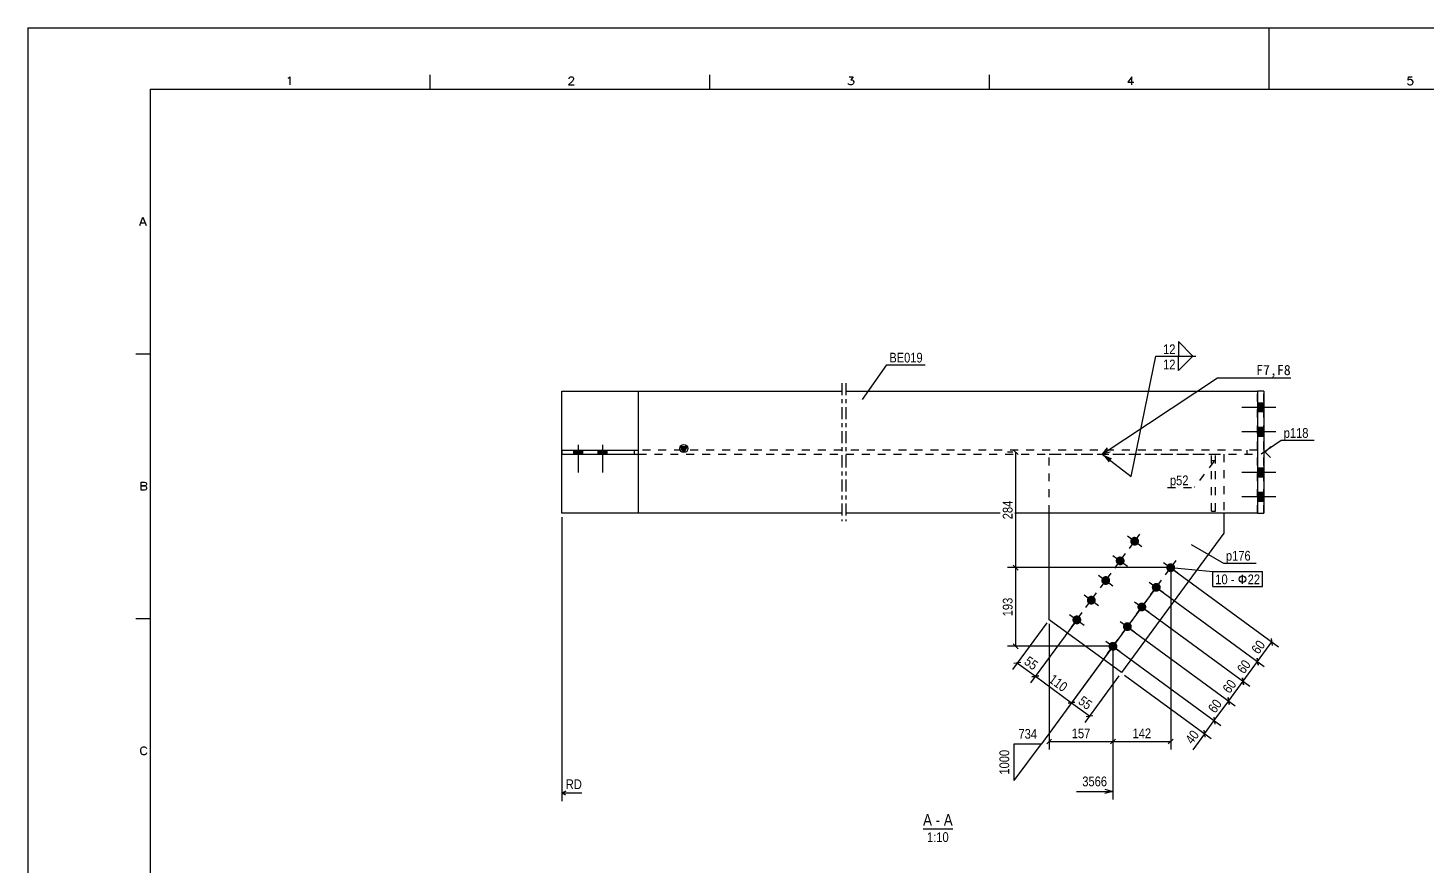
# Model space of a CAD drawing. Header units: millimetres. Extents: x -545 to 50, y -120 to 301.
# Drawn here: x -544.6 to -200.7, y 94.7 to 300.9 of the extents above; entities that cross this region are included whole.
import ezdxf

# ---------------------------------------------------------------- set-up
doc = ezdxf.new("R2010")
doc.units = ezdxf.units.MM
doc.linetypes.add('DXK_LINE_DOT2', pattern=[3.9198, 1.9599, -1.9599])
doc.linetypes.add('DXK_LINE_DOT3', pattern=[5.9187, 2.979, -0.9799, 0.9799, -0.9799])
doc.layers.add('WELD_LABELS', color=5, linetype='Continuous')
doc.styles.add('Arial Narrow', font='ARIALN.TTF', dxfattribs={"height": 0.2})

# ---------------------------------------------------------------- blocks, each defined once
blk = doc.blocks.new('Unknown-234528932-3788')
at = {"color": 7, "linetype": 'Continuous'}
for p, q in [((-544.59, 300.87), (50.41, 300.87)), ((-544.59, 300.87), (-544.59, -119.83)), ((-239.58, 300.87), (-239.58, 285.85)), ((-480.47, 288.59), (-480.19, 288.88)), ((-480.19, 288.88), (-480.19, 286.88)), ((-445.81, 289.36), (-445.81, 285.85)), ((-411.42, 288.76), (-411.23, 288.85)), ((-411.23, 288.85), (-410.86, 288.85)), ((-410.86, 288.85), (-410.67, 288.76)), ((-377.07, 289.36), (-377.07, 285.85)), ((-342.78, 288.85), (-341.73, 288.85)), ((-341.73, 288.85), (-342.3, 288.09)), ((-308.32, 289.36), (-308.32, 285.85)), ((-273.27, 288.85), (-274.23, 287.52)), ((-273.27, 286.85), (-273.27, 288.85)), ((-205.39, 288), (-205.3, 288.85)), ((-205.3, 288.85), (-204.35, 288.85)), ((-514.54, 285.85), (35.38, 285.85)), ((-514.54, 285.85), (-514.54, -104.81)), ((-480.66, 288.5), (-480.47, 288.59)), ((-410.76, 287.81), (-411.71, 286.85)), ((-411.71, 286.85), (-410.38, 286.85)), ((-411.61, 288.47), (-411.52, 288.66)), ((-411.61, 288.38), (-411.61, 288.47)), ((-411.52, 288.66), (-411.42, 288.76)), ((-410.57, 288.09), (-410.76, 287.81)), ((-410.67, 288.76), (-410.57, 288.66)), ((-410.57, 288.66), (-410.48, 288.47)), ((-410.48, 288.28), (-410.57, 288.09)), ((-410.48, 288.47), (-410.48, 288.28)), ((-342.88, 287.04), (-342.97, 287.23)), ((-342.78, 286.95), (-342.88, 287.04)), ((-342.49, 286.85), (-342.78, 286.95)), ((-342.21, 286.85), (-342.49, 286.85)), ((-342.3, 288.09), (-342.02, 288.09)), ((-341.92, 286.95), (-342.21, 286.85)), ((-342.02, 288.09), (-341.82, 288)), ((-341.73, 287.14), (-341.92, 286.95)), ((-341.82, 288), (-341.73, 287.9)), ((-341.73, 287.9), (-341.63, 287.62)), ((-341.63, 287.42), (-341.73, 287.14)), ((-341.63, 287.62), (-341.63, 287.42)), ((-274.23, 287.52), (-272.79, 287.52)), ((-205.49, 287.23), (-205.39, 287.04)), ((-205.3, 288.09), (-205.39, 288)), ((-205.39, 287.04), (-205.3, 286.95)), ((-205.01, 288.19), (-205.3, 288.09)), ((-205.3, 286.95), (-205.01, 286.85)), ((-204.73, 288.19), (-205.01, 288.19)), ((-205.01, 286.85), (-204.73, 286.85)), ((-204.45, 288.09), (-204.73, 288.19)), ((-204.73, 286.85), (-204.45, 286.95)), ((-204.26, 287.9), (-204.45, 288.09)), ((-204.45, 286.95), (-204.26, 287.14)), ((-204.16, 287.62), (-204.26, 287.9)), ((-204.26, 287.14), (-204.16, 287.42)), ((-204.16, 287.42), (-204.16, 287.62)), ((-517.09, 252.3), (-516.32, 254.3)), ((-516.8, 252.97), (-515.84, 252.97)), ((-516.32, 254.3), (-515.55, 252.3)), ((-518.05, 220.74), (-514.54, 220.74)), ((-516.78, 187.18), (-516.78, 189.19)), ((-516.78, 189.19), (-515.92, 189.19)), ((-515.92, 189.19), (-515.63, 189.09)), ((-515.92, 188.23), (-516.78, 188.23)), ((-516.78, 188.23), (-515.92, 188.23)), ((-515.92, 187.18), (-516.78, 187.18)), ((-515.63, 188.33), (-515.92, 188.23)), ((-515.92, 188.23), (-515.63, 188.14)), ((-515.63, 187.28), (-515.92, 187.18)), ((-515.63, 189.09), (-515.54, 189)), ((-515.54, 188.42), (-515.63, 188.33)), ((-515.63, 188.14), (-515.54, 188.04)), ((-515.54, 187.37), (-515.63, 187.28)), ((-515.54, 189), (-515.44, 188.81)), ((-515.44, 188.61), (-515.54, 188.42)), ((-515.54, 188.04), (-515.44, 187.85)), ((-515.44, 187.57), (-515.54, 187.37)), ((-515.44, 188.81), (-515.44, 188.61)), ((-515.44, 187.85), (-515.44, 187.57)), ((-518.05, 155.63), (-514.54, 155.63)), ((-516.68, 123.79), (-516.49, 123.98)), ((-516.49, 123.98), (-516.3, 124.07)), ((-516.3, 124.07), (-515.92, 124.07)), ((-515.92, 124.07), (-515.73, 123.98)), ((-515.73, 123.98), (-515.54, 123.79)), ((-516.87, 123.31), (-516.78, 123.6)), ((-516.87, 122.83), (-516.87, 123.31)), ((-516.78, 122.55), (-516.87, 122.83)), ((-516.78, 123.6), (-516.68, 123.79)), ((-516.68, 122.36), (-516.78, 122.55)), ((-516.49, 122.17), (-516.68, 122.36)), ((-516.3, 122.07), (-516.49, 122.17)), ((-515.92, 122.07), (-516.3, 122.07)), ((-515.73, 122.17), (-515.92, 122.07)), ((-515.54, 122.36), (-515.73, 122.17)), ((-515.54, 123.79), (-515.44, 123.6)), ((-515.44, 122.55), (-515.54, 122.36))]:
    blk.add_line(p, q, dxfattribs=at)
blk = doc.blocks.new('Unknown-234528932-11 - 2052')
at = {"color": 6, "linetype": 'Continuous'}
blk.add_line((-324.58, 103.9), (-317.3, 103.9), dxfattribs=at)
at = {"color": 0, "linetype": 'Continuous'}
blk.add_wipeout([(-322.39, 104.65), (-322.39, 107.65), (-324.58, 107.65), (-324.58, 104.65)], dxfattribs=at)
blk.add_wipeout([(-320.39, 104.65), (-320.39, 107.65), (-321.49, 107.65), (-321.49, 104.65)], dxfattribs=at)
blk.add_wipeout([(-317.3, 104.65), (-317.3, 107.65), (-319.49, 107.65), (-319.49, 104.65)], dxfattribs=at)
at = {"color": 6, "linetype": 'Continuous', "style": 'Arial Narrow'}
blk.add_text('-', height=2.86, dxfattribs=at).set_placement((-321.49, 104.65))
at = {"color": 0, "linetype": 'Continuous'}
blk.add_wipeout([(-318.27, 100.65), (-318.27, 103.15), (-323.61, 103.15), (-323.61, 100.65)], dxfattribs=at)
at = {"color": 6, "linetype": 'Continuous', "style": 'Arial Narrow'}
for s, height, p in [('A', 2.86, (-324.58, 104.65)), ('A', 2.86, (-319.49, 104.65)), ('1:10', 2.386, (-323.61, 100.65))]:
    blk.add_text(s, height=height, dxfattribs=at).set_placement(p)
blk = doc.blocks.new('Bolt-234528932-2059 - 2052')
at = {"linetype": 'Continuous'}
for points in [[(-273.47, 175.28, -1), (-271.7, 173.98, -1)], [(-277.02, 170.44, -1), (-275.25, 169.14, -1)], [(-264.6, 168.77, -1), (-262.83, 167.47, -1)], [(-280.57, 165.61, -1), (-278.8, 164.31, -1)], [(-268.15, 163.94, -1), (-266.38, 162.63, -1)], [(-284.12, 160.77, -1), (-282.35, 159.47, -1)], [(-271.7, 159.1, -1), (-269.93, 157.8, -1)], [(-287.67, 155.93, -1), (-285.9, 154.63, -1)], [(-275.25, 154.26, -1), (-273.48, 152.96, -1)], [(-278.8, 149.43, -1), (-277.03, 148.12, -1)]]:
    blk.add_hatch(color=3, dxfattribs=at).paths.add_polyline_path(points)
at = {"color": 3, "linetype": 'Continuous'}
for p, q in [((-274.36, 175.93), (-270.81, 173.33)), ((-273.88, 172.86), (-271.28, 176.4)), ((-277.91, 171.1), (-274.36, 168.49)), ((-277.43, 168.02), (-274.83, 171.57)), ((-265.49, 169.42), (-261.94, 166.82)), ((-265.02, 166.35), (-262.41, 169.9)), ((-281.46, 166.26), (-277.91, 163.66)), ((-280.99, 163.18), (-278.38, 166.73)), ((-284.54, 158.35), (-281.93, 161.89)), ((-269.04, 164.59), (-265.49, 161.98)), ((-268.57, 161.51), (-265.96, 165.06)), ((-285.01, 161.42), (-281.46, 158.82)), ((-272.59, 159.75), (-269.04, 157.15)), ((-272.12, 156.67), (-269.51, 160.22)), ((-288.56, 156.58), (-285.01, 153.98)), ((-288.09, 153.51), (-285.48, 157.06)), ((-276.14, 154.91), (-272.59, 152.31)), ((-275.67, 151.84), (-273.06, 155.38)), ((-279.69, 150.08), (-276.14, 147.47)), ((-279.22, 147), (-276.61, 150.55))]:
    blk.add_line(p, q, dxfattribs=at)
blk = doc.blocks.new('Bolt-234528932-2061 - 2052')
at = {"linetype": 'Continuous'}
for points in [[(-410.49, 196.02), (-408.29, 196.02), (-408.29, 197.02), (-410.49, 197.02)], [(-410.49, 196.02), (-408.29, 196.02), (-408.29, 197.02), (-410.49, 197.02)], [(-410.49, 196.02), (-408.29, 196.02), (-408.29, 197.02), (-410.49, 197.02)], [(-404.49, 196.02), (-402.29, 196.02), (-402.29, 197.02), (-404.49, 197.02)], [(-404.49, 196.02), (-402.29, 196.02), (-402.29, 197.02), (-404.49, 197.02)], [(-404.49, 196.02), (-402.29, 196.02), (-402.29, 197.02), (-404.49, 197.02)]]:
    blk.add_hatch(color=3, dxfattribs=at).paths.add_polyline_path(points)
at = {"color": 3, "linetype": 'Continuous'}
for p, q in [((-410.49, 197.02), (-410.49, 196.02)), ((-410.49, 197.02), (-410.49, 196.02)), ((-410.49, 197.02), (-410.49, 196.02)), ((-409.39, 198.36), (-409.39, 191.52)), ((-409.39, 198.36), (-409.39, 191.52)), ((-409.39, 198.36), (-409.39, 191.52)), ((-408.29, 197.02), (-408.29, 196.02)), ((-408.29, 197.02), (-408.29, 196.02)), ((-408.29, 197.02), (-408.29, 196.02)), ((-404.49, 197.02), (-404.49, 196.02)), ((-404.49, 197.02), (-404.49, 196.02)), ((-404.49, 197.02), (-404.49, 196.02)), ((-403.39, 198.36), (-403.39, 191.52)), ((-403.39, 198.36), (-403.39, 191.52)), ((-403.39, 198.36), (-403.39, 191.52)), ((-402.29, 197.02), (-402.29, 196.02)), ((-402.29, 197.02), (-402.29, 196.02)), ((-402.29, 197.02), (-402.29, 196.02))]:
    blk.add_line(p, q, dxfattribs=at)
blk = doc.blocks.new('Part-234528932-2053 - 2052')
at = {"color": 2, "linetype": 'Continuous'}
for p, q in [((-240.8, 211.52), (-242.4, 211.52)), ((-240.8, 211.52), (-240.8, 211.52)), ((-240.8, 211.52), (-240.8, 181.52)), ((-240.5, 196.52), (-239.1, 197.92)), ((-240.5, 196.52), (-239.2, 195.22)), ((-242.4, 181.52), (-240.8, 181.52)), ((-240.8, 181.52), (-240.8, 181.52))]:
    blk.add_line(p, q, dxfattribs=at)
at = {"color": 7, "linetype": 'DXK_LINE_DOT2'}
for p, q in [((-242.4, 181.52), (-242.4, 211.52)), ((-242.4, 211.52), (-242.4, 181.52)), ((-240.8, 181.52), (-240.8, 211.52)), ((-240.8, 211.52), (-240.8, 211.52)), ((-240.8, 181.52), (-240.8, 181.52))]:
    blk.add_line(p, q, dxfattribs=at)
blk = doc.blocks.new('Part-234528932-2054 - 2052')
at = {"color": 7, "linetype": 'DXK_LINE_DOT2'}
for p, q in [((-253.69, 182.02), (-253.69, 196.02)), ((-253.69, 196.02), (-252.69, 196.02)), ((-252.69, 182.02), (-252.69, 196.02)), ((-253.69, 194.52), (-252.69, 194.52)), ((-253.69, 182.02), (-252.69, 182.02))]:
    blk.add_line(p, q, dxfattribs=at)
blk = doc.blocks.new('Part-234528932-2055 - 2052')
at = {"color": 7, "linetype": 'DXK_LINE_DOT2'}
for p, q in [((-293.58, 196.02), (-250.69, 196.02)), ((-293.58, 181.52), (-293.58, 196.02)), ((-250.69, 196.02), (-250.69, 181.52))]:
    blk.add_line(p, q, dxfattribs=at)
at = {"color": 2, "linetype": 'Continuous'}
for p, q in [((-293.58, 155.31), (-293.58, 181.52)), ((-250.69, 181.52), (-250.69, 176.57)), ((-250.69, 176.57), (-275.85, 142.3)), ((-275.85, 142.3), (-293.58, 155.31))]:
    blk.add_line(p, q, dxfattribs=at)
blk = doc.blocks.new('Part-234528932-2057 - 2052')
at = {"linetype": 'Continuous'}
blk.add_hatch(color=2, dxfattribs=at).paths.add_polyline_path([(-383.39, 196.52), (-384.19, 197.92), (-382.59, 197.92)])
at = {"color": 4, "linetype": 'DXK_LINE_DOT3'}
for p, q in [((-344.59, 213.52), (-344.59, 179.52)), ((-343.58, 213.52), (-343.58, 179.52))]:
    blk.add_line(p, q, dxfattribs=at)
at = {"color": 2, "linetype": 'Continuous'}
for p, q in [((-413.39, 197.02), (-413.39, 211.52)), ((-413.39, 211.52), (-344.58, 211.52)), ((-394.54, 181.52), (-394.54, 211.52)), ((-343.58, 211.52), (-242.4, 211.52)), ((-242.4, 211.52), (-242.4, 181.52)), ((-413.39, 181.52), (-413.39, 197.02)), ((-413.39, 197.02), (-395.54, 197.02)), ((-413.39, 196.02), (-394.54, 196.02)), ((-395.54, 197.02), (-394.54, 197.02)), ((-395.54, 196.02), (-395.54, 197.02)), ((-383.39, 196.52), (-384.19, 197.92)), ((-384.19, 197.92), (-382.59, 197.92)), ((-382.59, 197.92), (-383.39, 196.52)), ((-344.58, 181.52), (-413.39, 181.52)), ((-242.4, 181.52), (-343.58, 181.52))]:
    blk.add_line(p, q, dxfattribs=at)
at = {"color": 7, "linetype": 'DXK_LINE_DOT2'}
for p, q in [((-413.39, 197.02), (-413.39, 196.02)), ((-344.58, 197.02), (-395.23, 197.02)), ((-394.54, 196.02), (-344.58, 196.02)), ((-242.4, 197.02), (-343.58, 197.02)), ((-343.58, 196.02), (-242.4, 196.02)), ((-244.9, 196.02), (-244.9, 197.02))]:
    blk.add_line(p, q, dxfattribs=at)
at = {"color": 2, "linetype": 'Continuous'}
blk.add_circle((-383.39, 197.42), 1, dxfattribs=at)
blk = doc.blocks.new('Bolt-234528932-2058 - 2052')
at = {"linetype": 'Continuous'}
for points in [[(-242.4, 208.62), (-242.4, 206.42), (-240.8, 206.42), (-240.8, 208.62)], [(-242.4, 208.62), (-242.4, 206.42), (-240.8, 206.42), (-240.8, 208.62)], [(-242.4, 208.62), (-242.4, 206.42), (-240.8, 206.42), (-240.8, 208.62)], [(-242.4, 202.62), (-242.4, 200.42), (-240.8, 200.42), (-240.8, 202.62)], [(-242.4, 202.62), (-242.4, 200.42), (-240.8, 200.42), (-240.8, 202.62)], [(-242.4, 202.62), (-242.4, 200.42), (-240.8, 200.42), (-240.8, 202.62)], [(-242.4, 192.62), (-242.4, 190.42), (-240.8, 190.42), (-240.8, 192.62)], [(-242.4, 192.62), (-242.4, 190.42), (-240.8, 190.42), (-240.8, 192.62)], [(-242.4, 192.62), (-242.4, 190.42), (-240.8, 190.42), (-240.8, 192.62)], [(-242.4, 186.62), (-242.4, 184.42), (-240.8, 184.42), (-240.8, 186.62)], [(-242.4, 186.62), (-242.4, 184.42), (-240.8, 184.42), (-240.8, 186.62)], [(-242.4, 186.62), (-242.4, 184.42), (-240.8, 184.42), (-240.8, 186.62)]]:
    blk.add_hatch(color=3, dxfattribs=at).paths.add_polyline_path(points)
at = {"color": 3, "linetype": 'Continuous'}
for p, q in [((-237.86, 207.52), (-246.2, 207.52)), ((-237.86, 207.52), (-246.2, 207.52)), ((-237.86, 207.52), (-246.2, 207.52)), ((-240.8, 208.62), (-242.4, 208.62)), ((-240.8, 208.62), (-242.4, 208.62)), ((-240.8, 208.62), (-242.4, 208.62)), ((-240.8, 206.42), (-242.4, 206.42)), ((-240.8, 206.42), (-242.4, 206.42)), ((-240.8, 206.42), (-242.4, 206.42)), ((-237.86, 201.52), (-246.2, 201.52)), ((-237.86, 201.52), (-246.2, 201.52)), ((-237.86, 201.52), (-246.2, 201.52)), ((-240.8, 202.62), (-242.4, 202.62)), ((-240.8, 202.62), (-242.4, 202.62)), ((-240.8, 202.62), (-242.4, 202.62)), ((-240.8, 200.42), (-242.4, 200.42)), ((-240.8, 200.42), (-242.4, 200.42)), ((-240.8, 200.42), (-242.4, 200.42)), ((-240.8, 192.62), (-242.4, 192.62)), ((-240.8, 192.62), (-242.4, 192.62)), ((-240.8, 192.62), (-242.4, 192.62)), ((-237.86, 191.52), (-246.2, 191.52)), ((-237.86, 191.52), (-246.2, 191.52)), ((-237.86, 191.52), (-246.2, 191.52)), ((-240.8, 190.42), (-242.4, 190.42)), ((-240.8, 190.42), (-242.4, 190.42)), ((-240.8, 190.42), (-242.4, 190.42)), ((-240.8, 186.62), (-242.4, 186.62)), ((-240.8, 186.62), (-242.4, 186.62)), ((-240.8, 186.62), (-242.4, 186.62)), ((-237.86, 185.52), (-246.2, 185.52)), ((-237.86, 185.52), (-246.2, 185.52)), ((-237.86, 185.52), (-246.2, 185.52)), ((-240.8, 184.42), (-242.4, 184.42)), ((-240.8, 184.42), (-242.4, 184.42)), ((-240.8, 184.42), (-242.4, 184.42))]:
    blk.add_line(p, q, dxfattribs=at)
blk = doc.blocks.new('StraightDimension-234528932-3576 - 2052')
at = {"color": 7, "linetype": 'Continuous'}
for p, q in [((-287.38, 154.48), (-298.15, 139.8)), ((-278.51, 147.97), (-289.28, 133.29)), ((-296.13, 141.54), (-297.81, 141.28)), ((-296.97, 141.41), (-288.1, 134.9)), ((-288.94, 134.77), (-287.26, 135.03))]:
    blk.add_line(p, q, dxfattribs=at)
at = {"color": 0}
blk.add_wipeout([(-290.11, 136.75), (-288.04, 139.57), (-292.53, 142.86), (-294.6, 140.04)], dxfattribs=at)
at = {"color": 4, "style": 'Arial Narrow'}
blk.add_text('110', height=2.386, rotation=-36.2797, dxfattribs=at).set_placement((-293.9, 140.15))
blk = doc.blocks.new('StraightDimension-234528932-3556 - 2052')
at = {"color": 7, "linetype": 'Continuous'}
for p, q in [((-263.72, 167.12), (-263.72, 123.37)), ((-277.92, 147.77), (-277.92, 123.37)), ((-277.32, 125.97), (-278.52, 124.77)), ((-277.92, 125.37), (-263.72, 125.37)), ((-264.32, 124.77), (-263.12, 125.97))]:
    blk.add_line(p, q, dxfattribs=at)
at = {"color": 0}
blk.add_wipeout([(-268.03, 125.67), (-268.03, 129.17), (-273.6, 129.17), (-273.6, 125.67)], dxfattribs=at)
at = {"color": 4, "style": 'Arial Narrow'}
blk.add_text('142', height=2.386, dxfattribs=at).set_placement((-273.1, 126.17))
blk = doc.blocks.new('StraightDimension-234528932-3508 - 2052')
at = {"color": 7, "linetype": 'Continuous'}
for p, q in [((-301.2, 167.52), (-302.4, 168.72)), ((-264.72, 168.12), (-303.85, 168.12)), ((-301.8, 148.77), (-301.8, 168.12)), ((-278.92, 148.77), (-303.85, 148.77)), ((-302.4, 149.37), (-301.2, 148.17))]:
    blk.add_line(p, q, dxfattribs=at)
at = {"color": 0}
blk.add_wipeout([(-302.1, 161.23), (-305.6, 161.23), (-305.6, 155.66), (-302.1, 155.66)], dxfattribs=at)
at = {"color": 4, "style": 'Arial Narrow'}
blk.add_text('193', height=2.386, rotation=90.0002, dxfattribs=at).set_placement((-302.6, 156.16))
blk = doc.blocks.new('StraightDimension-234528932-3599 - 2052')
at = {"color": 7, "linetype": 'Continuous'}
for p, q in [((-270.01, 157.86), (-244.3, 138.99)), ((-273.56, 153.02), (-247.85, 134.15)), ((-245.79, 139.33), (-246.04, 141.01)), ((-249.47, 135.33), (-245.92, 140.17)), ((-249.6, 136.17), (-249.34, 134.5))]:
    blk.add_line(p, q, dxfattribs=at)
at = {"color": 0}
blk.add_wipeout([(-246.74, 139.56), (-249.56, 141.63), (-251.95, 138.37), (-249.13, 136.3)], dxfattribs=at)
at = {"color": 4, "style": 'Arial Narrow'}
blk.add_text('60', height=2.386, rotation=53.7205, dxfattribs=at).set_placement((-249.24, 137))
blk = doc.blocks.new('StraightDimension-234528932-3577 - 2052')
at = {"color": 7, "linetype": 'Continuous'}
for p, q in [((-294.18, 154.51), (-302.59, 143.05)), ((-287.38, 154.48), (-298.15, 139.8)), ((-300.56, 144.79), (-302.24, 144.53)), ((-301.4, 144.66), (-296.97, 141.41)), ((-297.81, 141.28), (-296.13, 141.54))]:
    blk.add_line(p, q, dxfattribs=at)
at = {"color": 0}
blk.add_wipeout([(-297.38, 142.08), (-295.31, 144.9), (-298.57, 147.3), (-300.64, 144.47)], dxfattribs=at)
at = {"color": 4, "style": 'Arial Narrow'}
blk.add_text('55', height=2.386, rotation=-36.2797, dxfattribs=at).set_placement((-299.94, 144.58))
blk = doc.blocks.new('StraightDimension-234528932-3462 - 2052')
at = {"color": 7, "linetype": 'Continuous'}
for p, q in [((-277.92, 147.77), (-277.92, 111.1)), ((-279.92, 113.6), (-277.92, 113.1)), ((-286.89, 113.1), (-277.92, 113.1)), ((-277.92, 113.1), (-279.92, 112.6))]:
    blk.add_line(p, q, dxfattribs=at)
at = {"color": 0, "linetype": 'Continuous'}
blk.add_wipeout([(-407.94, 113.15), (-407.94, 116.65), (-412.9, 116.65), (-412.9, 113.15)], dxfattribs=at)
at = {"color": 7, "linetype": 'Continuous'}
for p, q in [((-413.39, 180.52), (-413.39, 110.65)), ((-412.39, 113.15), (-413.39, 112.65)), ((-412.39, 112.15), (-413.39, 112.65)), ((-408.44, 112.65), (-413.39, 112.65))]:
    blk.add_line(p, q, dxfattribs=at)
at = {"color": 4, "linetype": 'Continuous', "style": 'Arial Narrow'}
blk.add_text('RD', height=2.386, dxfattribs=at).set_placement((-412.4, 113.65))
at = {"color": 0}
blk.add_wipeout([(-278.85, 113.85), (-278.85, 117.35), (-285.95, 117.35), (-285.95, 113.85)], dxfattribs=at)
at = {"color": 4, "style": 'Arial Narrow'}
blk.add_text('3566', height=2.386, dxfattribs=at).set_placement((-285.45, 114.35))
blk = doc.blocks.new('StraightDimension-234528932-3507 - 2052')
at = {"color": 7, "linetype": 'Continuous'}
for p, q in [((-302.48, 196.52), (-303.85, 196.52)), ((-301.2, 195.92), (-302.4, 197.12)), ((-301.8, 168.12), (-301.8, 196.52)), ((-302.4, 168.72), (-301.2, 167.52)), ((-264.72, 168.12), (-303.85, 168.12))]:
    blk.add_line(p, q, dxfattribs=at)
at = {"color": 0}
blk.add_wipeout([(-302.1, 185.11), (-305.6, 185.11), (-305.6, 179.53), (-302.1, 179.53)], dxfattribs=at)
at = {"color": 4, "style": 'Arial Narrow'}
blk.add_text('284', height=2.386, rotation=90.0002, dxfattribs=at).set_placement((-302.6, 180.03))
blk = doc.blocks.new('StraightDimension-234528932-3557 - 2052')
at = {"color": 7, "linetype": 'Continuous'}
for p, q in [((-293.58, 154.31), (-293.58, 123.37)), ((-277.92, 147.77), (-277.92, 123.37)), ((-292.98, 125.97), (-294.18, 124.77)), ((-293.58, 125.37), (-277.92, 125.37)), ((-278.52, 124.77), (-277.32, 125.97))]:
    blk.add_line(p, q, dxfattribs=at)
at = {"color": 0}
blk.add_wipeout([(-282.97, 125.67), (-282.97, 129.17), (-288.54, 129.17), (-288.54, 125.67)], dxfattribs=at)
at = {"color": 4, "style": 'Arial Narrow'}
blk.add_text('157', height=2.386, dxfattribs=at).set_placement((-288.04, 126.17))
blk = doc.blocks.new('StraightDimension-234528932-3575 - 2052')
at = {"color": 7, "linetype": 'Continuous'}
for p, q in [((-278.51, 147.97), (-289.28, 133.29)), ((-276.44, 141.49), (-284.85, 130.03)), ((-287.26, 135.03), (-288.94, 134.77)), ((-288.1, 134.9), (-283.67, 131.64)), ((-284.51, 131.52), (-282.83, 131.77))]:
    blk.add_line(p, q, dxfattribs=at)
at = {"color": 0}
blk.add_wipeout([(-284.08, 132.32), (-282, 135.14), (-285.27, 137.53), (-287.34, 134.71)], dxfattribs=at)
at = {"color": 4, "style": 'Arial Narrow'}
blk.add_text('55', height=2.386, rotation=-36.2797, dxfattribs=at).set_placement((-286.64, 134.82))
blk = doc.blocks.new('StraightDimension-234528932-3597 - 2052')
at = {"color": 7, "linetype": 'Continuous'}
for p, q in [((-262.91, 167.53), (-237.2, 148.66)), ((-266.46, 162.69), (-240.75, 143.83)), ((-242.37, 145.01), (-238.82, 149.85)), ((-238.69, 149.01), (-238.94, 150.68)), ((-242.49, 145.85), (-242.24, 144.17))]:
    blk.add_line(p, q, dxfattribs=at)
at = {"color": 0}
blk.add_wipeout([(-239.64, 149.24), (-242.46, 151.31), (-244.85, 148.04), (-242.03, 145.97)], dxfattribs=at)
at = {"color": 4, "style": 'Arial Narrow'}
blk.add_text('60', height=2.386, rotation=53.7205, dxfattribs=at).set_placement((-242.14, 146.67))
blk = doc.blocks.new('StraightDimension-234528932-3598 - 2052')
at = {"color": 7, "linetype": 'Continuous'}
for p, q in [((-266.46, 162.69), (-240.75, 143.83)), ((-270.01, 157.86), (-244.3, 138.99)), ((-245.92, 140.17), (-242.37, 145.01)), ((-242.24, 144.17), (-242.49, 145.85)), ((-246.04, 141.01), (-245.79, 139.33))]:
    blk.add_line(p, q, dxfattribs=at)
at = {"color": 0}
blk.add_wipeout([(-243.19, 144.4), (-246.01, 146.47), (-248.4, 143.21), (-245.58, 141.14)], dxfattribs=at)
at = {"color": 4, "style": 'Arial Narrow'}
blk.add_text('60', height=2.386, rotation=53.7205, dxfattribs=at).set_placement((-245.69, 141.84))
blk = doc.blocks.new('StraightDimension-234528932-3600 - 2052')
at = {"color": 7, "linetype": 'Continuous'}
for p, q in [((-273.56, 153.02), (-247.85, 134.15)), ((-277.11, 148.18), (-251.4, 129.31)), ((-253.02, 130.5), (-249.47, 135.33)), ((-249.34, 134.5), (-249.6, 136.17)), ((-253.15, 131.34), (-252.89, 129.66))]:
    blk.add_line(p, q, dxfattribs=at)
at = {"color": 0}
blk.add_wipeout([(-250.29, 134.73), (-253.11, 136.8), (-255.5, 133.53), (-252.68, 131.46)], dxfattribs=at)
at = {"color": 4, "style": 'Arial Narrow'}
blk.add_text('60', height=2.386, rotation=53.7205, dxfattribs=at).set_placement((-252.79, 132.16))
blk = doc.blocks.new('StraightDimension-234528932-3601 - 2052')
at = {"color": 7, "linetype": 'Continuous'}
for p, q in [((-277.11, 148.18), (-251.4, 129.31)), ((-275.04, 141.7), (-253.77, 126.09)), ((-253.15, 131.34), (-252.89, 129.66)), ((-255.26, 126.43), (-255.51, 128.11)), ((-255.38, 127.27), (-253.02, 130.5))]:
    blk.add_line(p, q, dxfattribs=at)
at = {"color": 0}
blk.add_wipeout([(-255.88, 127.1), (-258.71, 129.17), (-261.1, 125.91), (-258.28, 123.84)], dxfattribs=at)
at = {"color": 7, "linetype": 'Continuous'}
blk.add_line((-255.38, 127.27), (-258.3, 123.31), dxfattribs=at)
blk.add_line((-255.38, 127.27), (-258.3, 123.31), dxfattribs=at)
at = {"color": 4, "style": 'Arial Narrow'}
blk.add_text('40', height=2.386, rotation=53.7205, dxfattribs=at).set_placement((-258.39, 124.53))
blk = doc.blocks.new('AngleDimension-234528932-3619 - 2052')
at = {"color": 7, "linetype": 'Continuous'}
for p, q in [((-267.86, 162.48), (-295.51, 124.8)), ((-302.17, 124.8), (-295.51, 124.8)), ((-302.17, 115.73), (-295.51, 124.8)), ((-302.17, 115.73), (-302.17, 124.8))]:
    blk.add_line(p, q, dxfattribs=at)
at = {"color": 0}
for points in [[(-296.06, 125.55), (-296.06, 129.05), (-301.63, 129.05), (-301.63, 125.55)], [(-302.92, 123.81), (-306.42, 123.81), (-306.42, 116.72), (-302.92, 116.72)]]:
    blk.add_wipeout(points, dxfattribs=at)
at = {"color": 4, "style": 'Arial Narrow'}
blk.add_text('734', height=2.386, dxfattribs=at).set_placement((-301.13, 126.05))
blk.add_text('1000', height=2.386, rotation=90.0002, dxfattribs=at).set_placement((-303.42, 117.22))
blk = doc.blocks.new('Mark-234528932-2084 - 2052')
at = {"color": 0}
blk.add_wipeout([(-229.84, 200.05), (-229.84, 202.55), (-235.94, 202.55), (-235.94, 200.05)], dxfattribs=at)
blk.add_wipeout([(-229.84, 200.05), (-229.84, 202.55), (-235.94, 202.55), (-235.94, 200.05)], dxfattribs=at)
at = {"color": 7, "linetype": 'Continuous'}
for p, q in [((-241.5, 196.15), (-236.54, 199.45)), ((-236.54, 199.45), (-228.49, 199.45))]:
    blk.add_line(p, q, dxfattribs=at)
at = {"color": 3, "style": 'Arial Narrow'}
blk.add_text('p118', height=2.386, dxfattribs=at).set_placement((-235.94, 200.05))
blk = doc.blocks.new('Mark-234528932-2087 - 2052')
at = {"color": 0}
blk.add_wipeout([(-259.34, 188.4), (-259.34, 190.9), (-263.91, 190.9), (-263.91, 188.4)], dxfattribs=at)
blk.add_wipeout([(-259.34, 188.4), (-259.34, 190.9), (-263.91, 190.9), (-263.91, 188.4)], dxfattribs=at)
at = {"color": 7, "linetype": 'DXK_LINE_DOT2'}
for p in [(-253.09, 194.21), (-264.51, 187.8)]:
    blk.add_line(p, (-257.99, 187.8), dxfattribs=at)
at = {"color": 3, "style": 'Arial Narrow'}
blk.add_text('p52', height=2.386, dxfattribs=at).set_placement((-263.91, 188.4))
blk = doc.blocks.new('Mark-234528932-2090 - 2052')
at = {"color": 0}
blk.add_wipeout([(-244.05, 169.85), (-244.05, 172.35), (-250.15, 172.35), (-250.15, 169.85)], dxfattribs=at)
blk.add_wipeout([(-244.05, 169.85), (-244.05, 172.35), (-250.15, 172.35), (-250.15, 169.85)], dxfattribs=at)
at = {"color": 7, "linetype": 'Continuous'}
for p, q in [((-258.68, 173.79), (-250.75, 169.25)), ((-250.75, 169.25), (-242.7, 169.25))]:
    blk.add_line(p, q, dxfattribs=at)
at = {"color": 3, "style": 'Arial Narrow'}
blk.add_text('p176', height=2.386, dxfattribs=at).set_placement((-250.15, 169.85))
blk = doc.blocks.new('Mark-234528932-2093 - 2052')
at = {"color": 0}
blk.add_wipeout([(-324.67, 218.59), (-324.67, 221.09), (-332.89, 221.09), (-332.89, 218.59)], dxfattribs=at)
blk.add_wipeout([(-324.67, 218.59), (-324.67, 221.09), (-332.89, 221.09), (-332.89, 218.59)], dxfattribs=at)
at = {"color": 7, "linetype": 'Continuous'}
for p, q in [((-339.5, 209.48), (-333.49, 217.99)), ((-333.49, 217.99), (-324.07, 217.99))]:
    blk.add_line(p, q, dxfattribs=at)
at = {"color": 3, "style": 'Arial Narrow'}
blk.add_text('BE019', height=2.386, dxfattribs=at).set_placement((-332.89, 218.59))
blk = doc.blocks.new('Mark-234528932-2628 - 2052')
at = {"color": 0}
blk.add_wipeout([(-249.71, 164.05), (-249.71, 166.55), (-252.76, 166.55), (-252.76, 164.05)], dxfattribs=at)
blk.add_wipeout([(-249.71, 164.05), (-249.71, 166.55), (-252.76, 166.55), (-252.76, 164.05)], dxfattribs=at)
at = {"color": 7, "linetype": 'Continuous'}
for p in [(-263.72, 168.12), (-253.36, 163.45)]:
    blk.add_line(p, (-253.36, 167.15), dxfattribs=at)
at = {"color": 0}
blk.add_wipeout([(-248.05, 164.05), (-248.05, 166.55), (-248.96, 166.55), (-248.96, 164.05)], dxfattribs=at)
blk.add_wipeout([(-248.05, 164.05), (-248.05, 166.55), (-248.96, 166.55), (-248.96, 164.05)], dxfattribs=at)
at = {"color": 3, "style": 'Arial Narrow'}
blk.add_text('10', height=2.386, dxfattribs=at).set_placement((-252.76, 164.05))
at = {"color": 0}
blk.add_wipeout([(-244.8, 164.05), (-244.8, 166.55), (-247.3, 166.55), (-247.3, 164.05)], dxfattribs=at)
at = {"color": 3, "style": 'Arial Narrow'}
blk.add_text('-', height=2.39, dxfattribs=at).set_placement((-248.96, 164.05))
at = {"color": 0}
blk.add_wipeout([(-241.75, 164.05), (-241.75, 166.55), (-244.8, 166.55), (-244.8, 164.05)], dxfattribs=at)
blk.add_wipeout([(-241.75, 164.05), (-241.75, 166.55), (-244.8, 166.55), (-244.8, 164.05)], dxfattribs=at)
at = {"color": 7, "linetype": 'Continuous'}
for p, q in [((-253.36, 167.15), (-241.15, 167.15)), ((-241.15, 163.45), (-241.15, 167.15)), ((-253.36, 163.45), (-241.15, 163.45))]:
    blk.add_line(p, q, dxfattribs=at)
at = {"color": 3, "linetype": 'Continuous'}
blk.add_line((-246.05, 164.18), (-246.05, 166.36), dxfattribs=at)
blk.add_circle((-246.05, 165.3), 0.812, dxfattribs=at)
at = {"color": 3, "style": 'Arial Narrow'}
blk.add_text('22', height=2.386, dxfattribs=at).set_placement((-244.8, 164.05))
blk = doc.blocks.new('WeldMark-234528932-3691 - 2052')
at = {"linetype": 'Continuous'}
blk.add_hatch(color=3, dxfattribs=at).paths.add_polyline_path([(-278.93, 194), (-280.53, 196.02), (-278.17, 194.99)])
at = {"color": 3, "linetype": 'Continuous'}
blk.add_line((-280.53, 196.02), (-273.45, 190.57), dxfattribs=at)
at = {"color": 0}
blk.add_wipeout([(-262.34, 220.45), (-262.34, 223.35), (-265.79, 223.35), (-265.79, 220.45)], dxfattribs=at)
at = {"color": 3, "linetype": 'Continuous'}
for p, q in [((-258.26, 220.15), (-261.83, 223.72)), ((-261.83, 223.72), (-261.83, 220.15)), ((-261.83, 220.15), (-258.26, 220.15))]:
    blk.add_line(p, q, dxfattribs=at)
at = {"color": 0, "linetype": 'Continuous'}
blk.add_wipeout([(-262.34, 216.7), (-262.34, 219.6), (-265.79, 219.6), (-265.79, 216.7)], dxfattribs=at)
at = {"color": 3, "linetype": 'Continuous'}
for p, q in [((-273.45, 190.57), (-267.34, 220.15)), ((-267.34, 220.15), (-257.54, 220.15)), ((-261.83, 220.15), (-258.26, 220.15)), ((-258.26, 220.15), (-261.83, 216.58)), ((-261.83, 216.58), (-261.83, 220.15))]:
    blk.add_line(p, q, dxfattribs=at)
at = {"color": 3, "style": 'Arial Narrow'}
blk.add_text('12', height=2.386, dxfattribs=at).set_placement((-265.59, 220.65))
at = {"color": 3, "linetype": 'Continuous', "style": 'Arial Narrow'}
blk.add_text('12', height=2.386, dxfattribs=at).set_placement((-265.59, 216.9))

msp = doc.modelspace()

# ---------------------------------------------------------------- linework, layer by layer
at = {"layer": 'WELD_LABELS', "color": 5}
msp.add_line((-252.22, 214.84), (-234.22, 214.84), dxfattribs=at)

# ---------------------------------------------------------------- block references
for name in ['Unknown-234528932-3788', 'Part-234528932-2057 - 2052', 'Part-234528932-2053 - 2052', 'Bolt-234528932-2058 - 2052', 'Bolt-234528932-2061 - 2052', 'Part-234528932-2055 - 2052', 'Part-234528932-2054 - 2052', 'Bolt-234528932-2059 - 2052']:
    msp.add_blockref(name, (0, 0))

# ---------------------------------------------------------------- texts
at = {"layer": 'WELD_LABELS', "color": 5, "insert": (-234.22, 214.84), "char_height": 2.5, "attachment_point": 9}
msp.add_mtext('F7,F8', dxfattribs=at)

# ---------------------------------------------------------------- next in the draw order: block references
for name in ['Mark-234528932-2093 - 2052', 'Mark-234528932-2084 - 2052', 'StraightDimension-234528932-3576 - 2052', 'Unknown-234528932-11 - 2052']:
    msp.add_blockref(name, (0, 0))

# ---------------------------------------------------------------- next in the draw order: block references
msp.add_blockref('StraightDimension-234528932-3556 - 2052', (0, 0))

# ---------------------------------------------------------------- next in the draw order: block references
msp.add_blockref('StraightDimension-234528932-3508 - 2052', (0, 0))

# ---------------------------------------------------------------- next in the draw order: block references
for name in ['StraightDimension-234528932-3599 - 2052', 'StraightDimension-234528932-3577 - 2052']:
    msp.add_blockref(name, (0, 0))

# ---------------------------------------------------------------- next in the draw order: block references
msp.add_blockref('StraightDimension-234528932-3462 - 2052', (0, 0))

# ---------------------------------------------------------------- next in the draw order: block references
for name in ['StraightDimension-234528932-3507 - 2052', 'StraightDimension-234528932-3557 - 2052']:
    msp.add_blockref(name, (0, 0))

# ---------------------------------------------------------------- next in the draw order: block references
for name in ['Mark-234528932-2087 - 2052', 'StraightDimension-234528932-3597 - 2052', 'StraightDimension-234528932-3575 - 2052']:
    msp.add_blockref(name, (0, 0))

# ---------------------------------------------------------------- next in the draw order: block references
for name in ['WeldMark-234528932-3691 - 2052', 'Mark-234528932-2090 - 2052', 'StraightDimension-234528932-3598 - 2052']:
    msp.add_blockref(name, (0, 0))

# ---------------------------------------------------------------- next in the draw order: linework, layer by layer
at = {"layer": 'WELD_LABELS', "color": 5}
for p, q in [((-280.53, 196.02), (-252.22, 214.84)), ((-279.35, 197.63), (-280.53, 196.02)), ((-278.59, 196.49), (-280.53, 196.02))]:
    msp.add_line(p, q, dxfattribs=at)

# ---------------------------------------------------------------- next in the draw order: block references
for name in ['Mark-234528932-2628 - 2052', 'StraightDimension-234528932-3600 - 2052']:
    msp.add_blockref(name, (0, 0))

# ---------------------------------------------------------------- next in the draw order: block references
msp.add_blockref('StraightDimension-234528932-3601 - 2052', (0, 0))

# ---------------------------------------------------------------- next in the draw order: block references
msp.add_blockref('AngleDimension-234528932-3619 - 2052', (0, 0))

doc.saveas('drawing.dxf')
